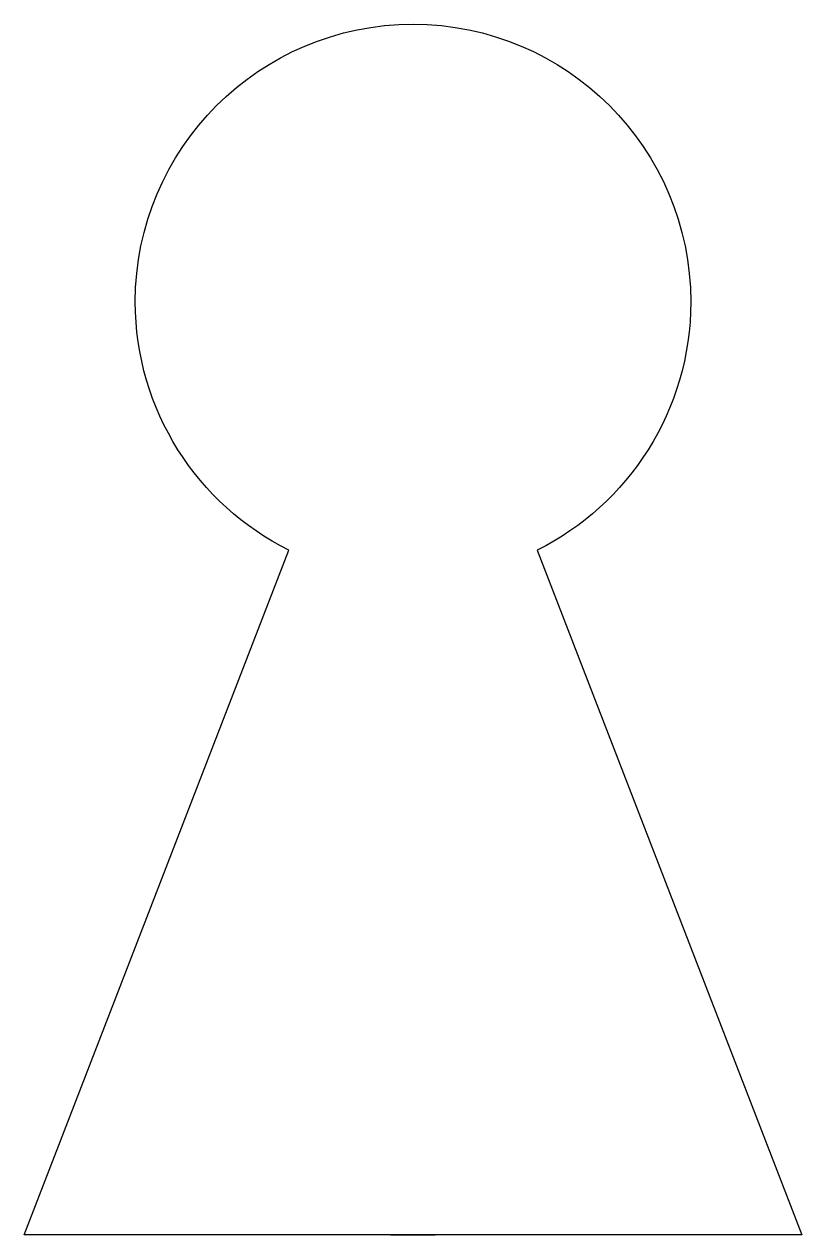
# Model space of a CAD drawing. Header units: centimetres. Extents: x -6.4 to 6.4, y -10 to 10.
import ezdxf

# ---------------------------------------------------------------- set-up
doc = ezdxf.new("R2010")
doc.units = ezdxf.units.CM
doc.header["$MEASUREMENT"] = 0
doc.layers.add('Camada 1', color=7, linetype='Continuous')

msp = doc.modelspace()

# ---------------------------------------------------------------- linework, layer by layer
at = {"layer": 'Camada 1'}
msp.add_open_spline([(-0.36807, -10.02813), (-0.36807, -10.02813), (6.43971, -10.02813), (6.43971, -10.02813), (6.43971, -10.02813), (6.43971, -10.02813), (2.05768, 1.31294), (2.05768, 1.31294), (2.05768, 1.31294), (3.5652, 2.06803), (4.60017, 3.62725), (4.60017, 5.42787), (4.60017, 5.42787), (4.60017, 7.96872), (2.54075, 10.02813), (0.00017, 10.02813), (0.00017, 10.02813), (-2.54033, 10.02813), (-4.59969, 7.96872), (-4.59969, 5.42787), (-4.59969, 5.42787), (-4.59969, 3.62725), (-3.56477, 2.06803), (-2.05731, 1.31294), (-2.05731, 1.31294), (-2.05731, 1.31294), (-6.43973, -10.02813), (-6.43973, -10.02813), (-6.43973, -10.02813), (-6.43973, -10.02813), (0.36839, -10.02813), (0.36839, -10.02813), (0.36839, -10.02813), (0.36839, -10.02813), (-0.36807, -10.02813), (-0.36807, -10.02813)], degree=3, knots=[0, 0, 0, 0, 0.1, 0.1, 0.1, 0.1, 0.2, 0.2, 0.2, 0.2, 0.3, 0.3, 0.3, 0.3, 0.4, 0.4, 0.4, 0.4, 0.5, 0.5, 0.5, 0.5, 0.6, 0.6, 0.6, 0.6, 0.7, 0.7, 0.7, 0.7, 0.8, 0.8, 0.8, 0.8, 1, 1, 1, 1], dxfattribs=at)

doc.saveas('drawing.dxf')
